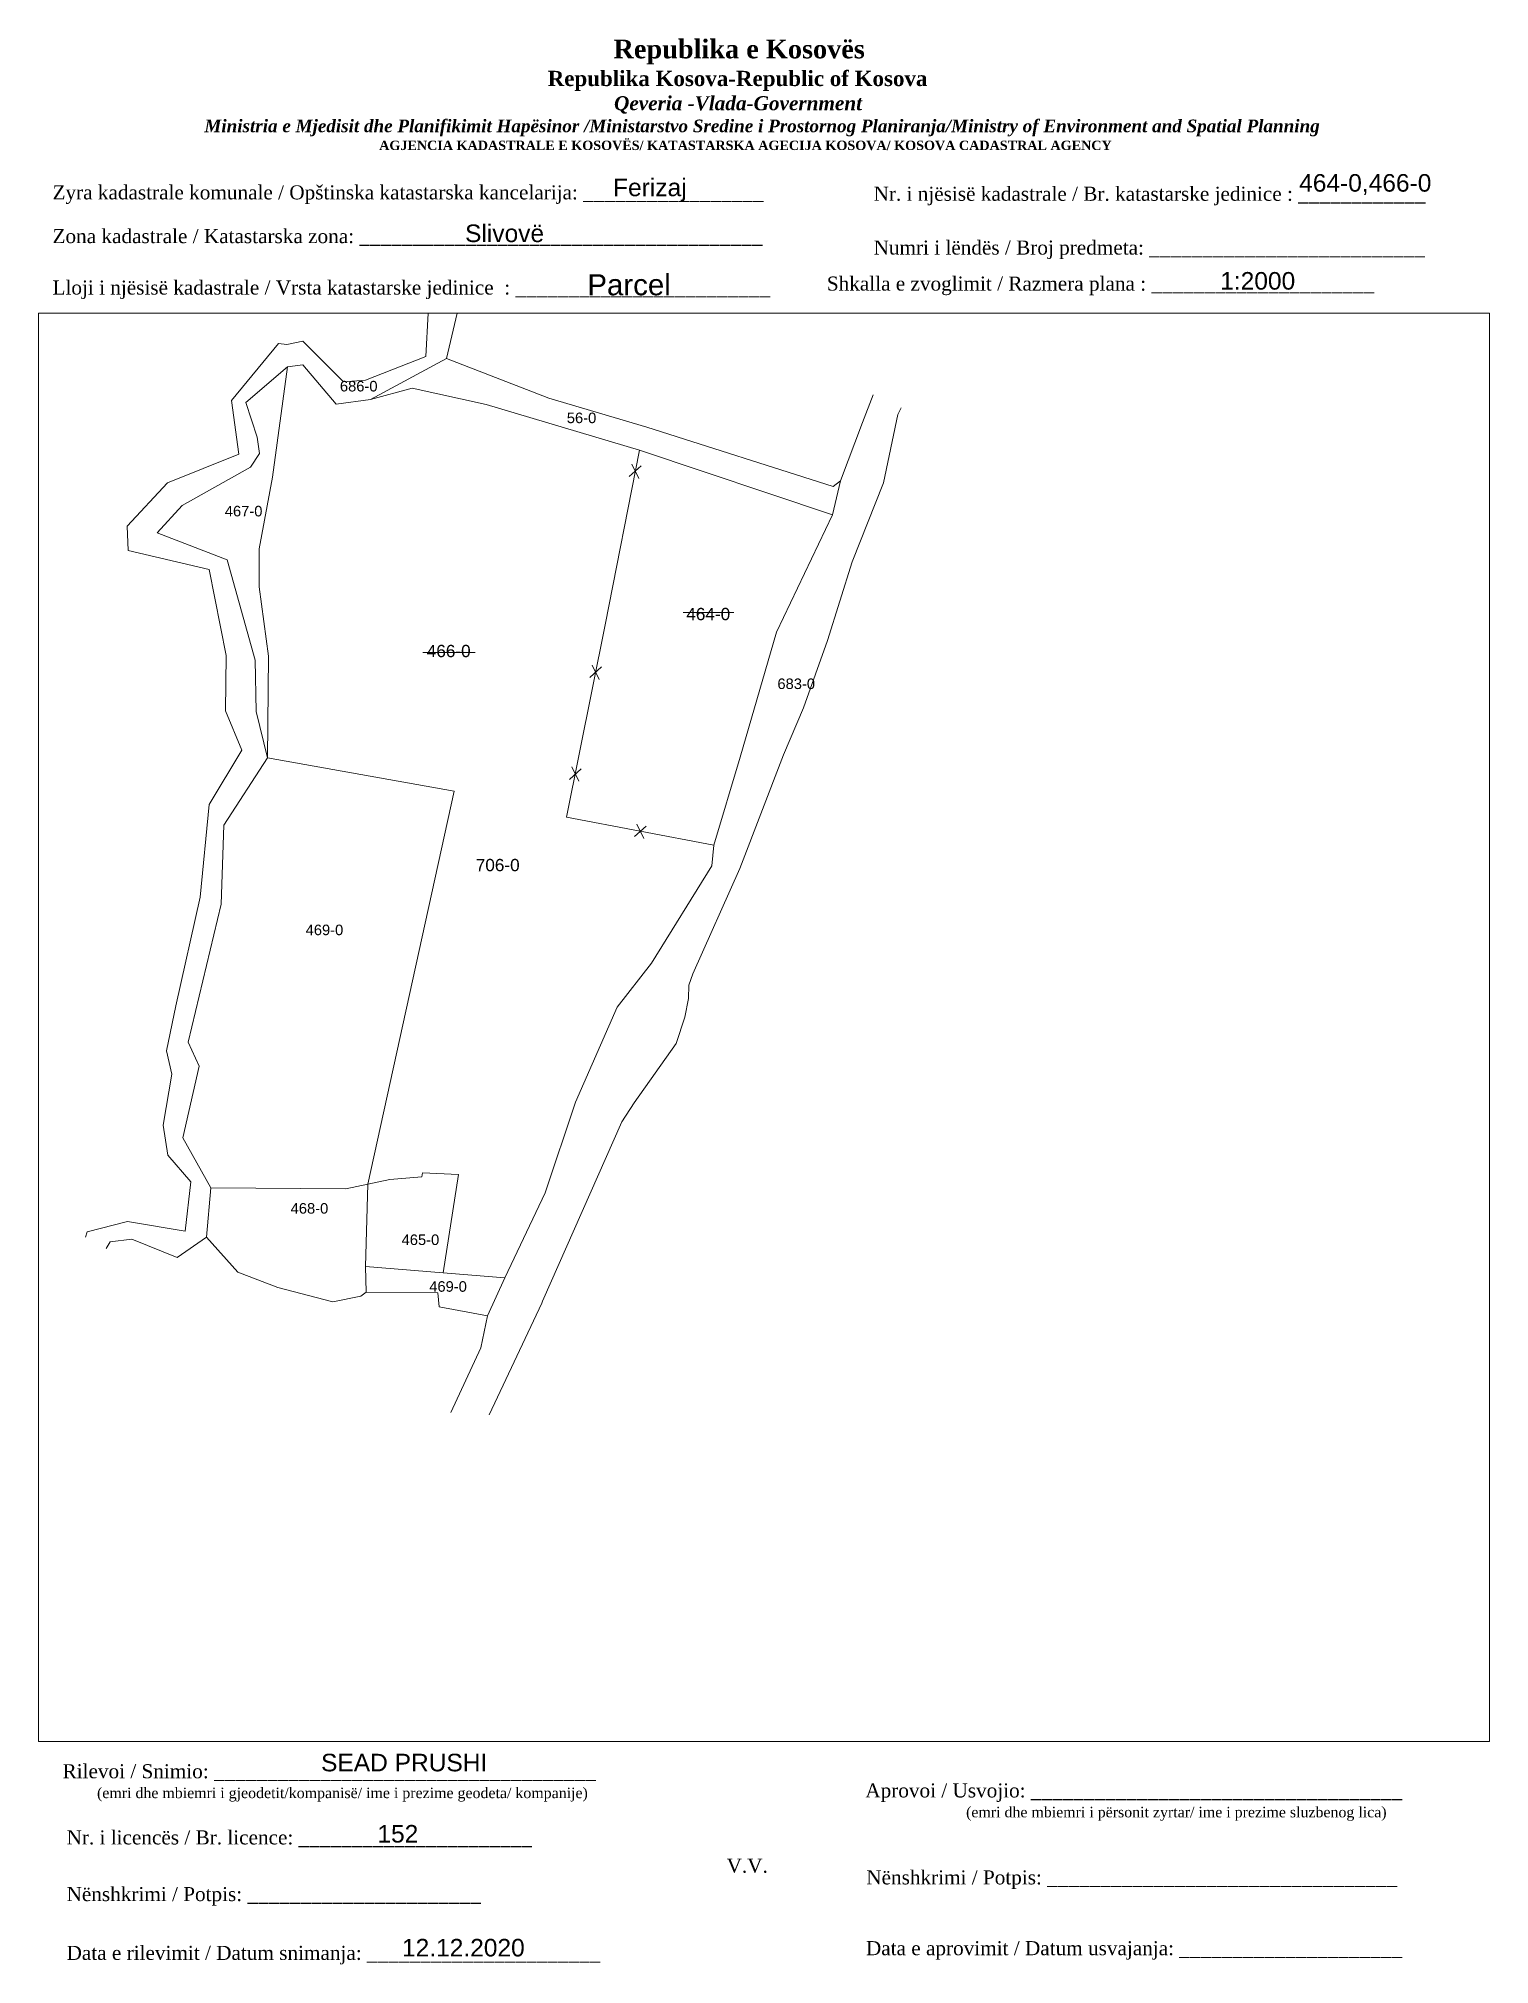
# Paper-space layout 'Manuali' of a CAD drawing. Header units: metres, sheet in millimetres. Extents: x 1 to 208, y 2 to 276.
# The model-space entities are those that its viewports show. They can reach past a viewport. Long polylines and large blocks are cut down to what shows.
import ezdxf

# ---------------------------------------------------------------- set-up
doc = ezdxf.new("R2010")
doc.units = ezdxf.units.M
doc.layers.get('0').update_dxf_attribs({"lineweight": 0})
for name, color, linetype, lineweight in [('Korniza e jashtme', 7, 'Continuous', 0), ('Nr-Baz', 7, 'Continuous', 0), ('Nr-Kojshi', 251, 'Continuous', 0), ('Nr-Ri', 1, 'Continuous', 0), ('Parc-Baz', 7, 'Continuous', 0), ('Parc-Kojshi', 251, 'Continuous', 0), ('Parc-Re', 1, 'Continuous', 0)]:
    doc.layers.add(name, color=color, linetype=linetype, lineweight=lineweight)
doc.styles.get("Standard").update_dxf_attribs({"font": 'arial.ttf'})

msp = doc.modelspace()

# ---------------------------------------------------------------- linework, layer by layer
at = {"layer": 'Parc-Baz', "flags": 128}
for points in [[(7508244.61, 4696836.33), (7508256.46, 4696839.5), (7508277.53, 4696834.89), (7508321.19, 4696821.9), (7508311.45, 4696772.12), (7508300.46, 4696717.32), (7508342.42, 4696709.34), (7508341.83, 4696703.51), (7508324.65, 4696675.79), (7508314.9, 4696663.25), (7508302.95, 4696636.18), (7508294.36, 4696610.33), (7508282.82, 4696586.17), (7508265.29, 4696587.62), (7508269.7, 4696615.56), (7508259.39, 4696616.03), (7508259.21, 4696614.9), (7508250.13, 4696614.15), (7508243.88, 4696612.83), (7508268.4, 4696724.72), (7508215.24, 4696734.24), (7508215.57, 4696763.22), (7508212.93, 4696782.93), (7508212.93, 4696793.81), (7508216.72, 4696814.18), (7508220.98, 4696845.63), (7508225.34, 4696846.14), (7508234.81, 4696834.99), (7508244.61, 4696836.33)], [(7508321.19, 4696821.9), (7508376.18, 4696803.42), (7508360.2, 4696770.03), (7508349.88, 4696734.42), (7508342.42, 4696709.34), (7508300.46, 4696717.32), (7508311.45, 4696772.12), (7508321.19, 4696821.9)]]:
    msp.add_lwpolyline(points, dxfattribs=at)
at = {"layer": 'Parc-Kojshi'}
for points in [[(7508163.39, 4696597.78), (7508163.86, 4696599.27), (7508175.39, 4696602.22), (7508191.8, 4696599.41), (7508193.45, 4696613.55), (7508186.88, 4696621.1), (7508185.55, 4696629.67), (7508188.01, 4696644.15), (7508186.53, 4696650.81), (7508189.16, 4696663.67), (7508196.06, 4696694.61), (7508198.69, 4696720.98), (7508207.91, 4696736.4), (7508203.3, 4696747.6), (7508203.46, 4696763.37), (7508198.68, 4696787.91), (7508175.56, 4696793.34), (7508175.33, 4696800.26), (7508186.77, 4696812.54), (7508207.1, 4696820.72), (7508205.02, 4696836.06), (7508218.43, 4696852.23), (7508220.74, 4696851.99), (7508225.37, 4696852.92), (7508236.95, 4696841.34), (7508243.19, 4696841.8), (7508260.32, 4696848.51), (7508261.02, 4696861.71), (7508259.05, 4696888.99)], [(7508267.59, 4696888.73), (7508269.28, 4696861), (7508266.24, 4696847.98), (7508244.61, 4696836.33), (7508234.81, 4696834.99), (7508225.34, 4696846.14), (7508220.98, 4696845.63), (7508209.07, 4696835.43), (7508212.36, 4696825.58), (7508213.02, 4696820.96), (7508210.38, 4696817.01), (7508190.95, 4696806.13), (7508183.79, 4696798.33), (7508203.81, 4696790.66), (7508211.71, 4696762.05), (7508212.04, 4696747.42), (7508215.24, 4696734.24), (7508202.82, 4696715.11), (7508202.05, 4696692.56), (7508192.66, 4696653.31), (7508195.79, 4696646.42), (7508191.17, 4696626.02), (7508199.08, 4696611.84), (7508197.86, 4696597.73), (7508189.5, 4696591.97), (7508176.66, 4696597.2), (7508170.49, 4696596.43), (7508169.26, 4696594.5)], [(7508267.45, 4696547.8), (7508275.99, 4696566.19), (7508277.95, 4696575.34), (7508282.82, 4696586.17), (7508294.36, 4696610.33), (7508302.95, 4696636.18), (7508314.9, 4696663.25), (7508324.65, 4696675.79), (7508341.83, 4696703.51), (7508342.42, 4696709.34), (7508349.88, 4696734.42), (7508360.2, 4696770.03), (7508376.18, 4696803.42), (7508378.46, 4696813.19), (7508384.73, 4696829.77), (7508387.74, 4696837.61)], [(7508395.76, 4696833.98), (7508394.83, 4696832.07), (7508390.71, 4696812.62), (7508381.78, 4696790.12), (7508374.73, 4696767.66), (7508367.93, 4696748.46), (7508362.26, 4696735.12), (7508349.76, 4696702.72), (7508336.45, 4696672.75), (7508335.31, 4696669.54), (7508335.17, 4696665.71), (7508334.13, 4696660.42), (7508331.65, 4696652.9), (7508319.66, 4696636.02), (7508316.18, 4696630.61), (7508293.61, 4696579.49), (7508293.39, 4696578.99), (7508278.42, 4696547.19)], [(7508265.29, 4696587.62), (7508243.18, 4696589.37), (7508243.88, 4696612.83), (7508250.13, 4696614.15), (7508259.21, 4696614.9), (7508259.39, 4696616.03), (7508269.7, 4696615.56), (7508265.29, 4696587.62)]]:
    msp.add_lwpolyline(points, dxfattribs=at)
for points in [[(7508266.24, 4696847.98), (7508295.35, 4696836.73), (7508323.27, 4696828.46), (7508376.38, 4696811.51), (7508378.46, 4696813.19), (7508376.18, 4696803.42), (7508321.19, 4696821.9), (7508277.53, 4696834.89), (7508256.46, 4696839.5), (7508244.61, 4696836.33), (7508266.24, 4696847.98)], [(7508215.24, 4696734.24), (7508268.4, 4696724.72), (7508243.88, 4696612.83), (7508237.62, 4696611.52), (7508199.08, 4696611.84), (7508191.17, 4696626.02), (7508195.79, 4696646.42), (7508192.66, 4696653.31), (7508202.05, 4696692.56), (7508202.82, 4696715.11), (7508215.24, 4696734.24)], [(7508265.29, 4696587.62), (7508243.18, 4696589.37), (7508243.88, 4696612.83), (7508250.13, 4696614.15), (7508259.21, 4696614.9), (7508259.39, 4696616.03), (7508269.7, 4696615.56), (7508265.29, 4696587.62)], [(7508241.88, 4696580.92), (7508233.83, 4696579.36), (7508218.18, 4696583.38), (7508206.78, 4696587.73), (7508197.86, 4696597.73), (7508199.08, 4696611.84), (7508237.62, 4696611.52), (7508243.88, 4696612.83), (7508243.18, 4696589.37), (7508243.37, 4696582.11), (7508241.88, 4696580.92)], [(7508282.82, 4696586.17), (7508277.95, 4696575.34), (7508264.14, 4696577.91), (7508263.82, 4696581.89), (7508243.37, 4696582.11), (7508243.18, 4696589.37), (7508265.29, 4696587.62), (7508282.82, 4696586.17)]]:
    msp.add_lwpolyline(points, close=True, dxfattribs=at)
at = {"layer": 'Parc-Re', "flags": 128}
msp.add_lwpolyline([(7508321.19, 4696821.9), (7508376.18, 4696803.42), (7508360.2, 4696770.03), (7508349.88, 4696734.42), (7508342.42, 4696709.34), (7508341.83, 4696703.51), (7508324.65, 4696675.79), (7508314.9, 4696663.25), (7508302.95, 4696636.18), (7508294.36, 4696610.33), (7508282.82, 4696586.17), (7508265.29, 4696587.62), (7508269.7, 4696615.56), (7508259.39, 4696616.03), (7508259.21, 4696614.9), (7508250.13, 4696614.15), (7508243.88, 4696612.83), (7508268.4, 4696724.72), (7508215.24, 4696734.24), (7508215.57, 4696763.22), (7508212.93, 4696782.93), (7508212.93, 4696793.81), (7508216.72, 4696814.18), (7508220.98, 4696845.63), (7508225.34, 4696846.14), (7508234.81, 4696834.99), (7508244.61, 4696836.33), (7508256.46, 4696839.5), (7508277.53, 4696834.89)], close=True, dxfattribs=at)
for points in [[(7508321, 4696813.84), (7508319.02, 4696817.92)], [(7508318.32, 4696814.36), (7508321.7, 4696817.39)], [(7508333.63, 4696775.62), (7508348.13, 4696775.62)], [(7508259.49, 4696764.27), (7508274.43, 4696764.27)], [(7508307.06, 4696757.12), (7508310.43, 4696760.15)], [(7508309.74, 4696756.59), (7508307.75, 4696760.67)], [(7508301.24, 4696728.11), (7508304.61, 4696731.14)], [(7508303.92, 4696727.58), (7508301.93, 4696731.66)], [(7508319.75, 4696711.81), (7508323.13, 4696714.84)], [(7508322.43, 4696711.29), (7508320.45, 4696715.37)]]:
    msp.add_lwpolyline(points, dxfattribs=at)

# ---------------------------------------------------------------- texts
at = {"layer": 'Nr-Baz'}
for s, p in [('464-0', (7508334.55, 4696773.46)), ('466-0', (7508260.62, 4696762.93))]:
    msp.add_text(s, height=3.5, dxfattribs=at).set_placement(p)
at = {"layer": 'Nr-Kojshi'}
for s, p in [('686-0', (7508235.89, 4696838.6)), ('56-0', (7508300.52, 4696829.57)), ('467-0', (7508203.1, 4696803.02)), ('683-0', (7508360.5, 4696753.85)), ('469-0', (7508226.12, 4696683.75)), ('468-0', (7508221.85, 4696604.45)), ('465-0', (7508253.46, 4696595.51)), ('469-0', (7508261.33, 4696582.2))]:
    msp.add_text(s, height=3, dxfattribs=at).set_placement(p)
at = {"layer": 'Nr-Ri'}
msp.add_text('706-0', height=3.5, dxfattribs=at).set_placement((7508274.58, 4696701.97))

psp = doc.layouts.new('Manuali')

# ---------------------------------------------------------------- texts
for s, p in [('464-0,466-0', (180.52, 254.24)), ('Slivovë', (61.73, 247.06)), ('1:2000', (169.28, 240.29)), ('12.12.2020', (52.75, 2.94))]:
    psp.add_text(s, height=2.5).set_placement(p)
for s, insert, char_height, width, attachment_point in [('\\pi77.297;{\\fBook Antiqua|b1|i0|c0|p18;\\H1.333x;Republika e Kosovës\\fTimes New Roman|b1|i0|c0|p18;\\P\\pi67.927;\\fBook Antiqua|b1|i0|c0|p18;\\H0.8125x;Republika Kosova-Republic of Kosova\\fTimes New Roman|b1|i0|c0|p18;\\P\\pi77.378;\\fBook Antiqua|b1|i1|c0|p18;\\H0.9233x;Qeveria -Vlada-Government \\P\\pi13.032,l6,t23.033;\\fTimes New Roman|b1|i1|c0|p18;\\H0.9x;Ministria e Mjedisit dhe Planifikimit Hapësinor /Ministarstvo Sredine i Prostornog Planiranja/Ministry of Environment and Spatial Planning\\P\\pi43.931,l0,tz;\\fBook Antiqua|b1|i0|c0|p18;\\H0.7406x;AGJENCIA KADASTRALE E KOSOVËS/ KATASTARSKA AGECIJA KOSOVA/ KOSOVA CADASTRAL AGENCY}', (5.57, 275.89), 2, 191.8237, 1), ('{\\fTimes New Roman|b0|i0|c0|p18;Zyra kadastrale komunale / Opštinska katastarska kancelarija: _________________}', (2.98, 255.14), 2, 100.6873, 1), ('Ferizaj', (88.05, 254.47), 2.5, 9.9735, 5), ('{\\fTimes New Roman|b0|i0|c0|p18;Nr. i njësisë kadastrale / Br. katastarske jedinice : ____________}', (119.91, 254.94), 2, 79.9484, 1), ('{\\fTimes New Roman|b0|i0|c0|p18;Zona kadastrale / Katastarska zona: ______________________________________}', (2.98, 248.91), 2, 100.6873, 1), ('{\\fTimes New Roman|b0|i0|c0|p18;Numri i lëndës / Broj predmeta: __________________________}', (119.91, 247.28), 2, 79.9484, 1), ('{\\fTimes New Roman|b0|i0|c0|p18;Lloji i njësisë kadastrale / Vrsta katastarske jedinice  : ________________________}', (2.98, 241.59), 2, 100.6873, 1), ('{\\fArial|b0|i0|c0|p34;Parcel}', (85.09, 240.96), 3, 11.2939, 5), ('{\\fTimes New Roman|b0|i0|c0|p18;Shkalla e zvoglimit / Razmera plana : _____________________}', (113.26, 242.15), 2, 79.9484, 1), ('{\\fTimes New Roman|b0|i0|c0|p18;Rilevoi / Snimio: ____________________________________\\P     \\H0.75x;(emri dhe mbiemri i gjeodetit/kompanisë/ ime i prezime geodeta/ kompanije)}', (42.38, 27.65), 2, 74.7958, 5), ('SEAD PRUSHI', (53.06, 30.53), 2.5, 27.1816, 5), ('{\\fTimes New Roman|b0|i0|c0|p18; Aprovoi / Usvojio: ___________________________________\\P                    \\H0.75x;(emri dhe mbiemri i përsonit zyrtar/ ime i prezime sluzbenog lica)}', (117.98, 27.58), 2, 83.344, 1), ('{\\fTimes New Roman|b0|i0|c0|p18;Nr. i licencës / Br. licence: ______________________\\P                                }', (4.98, 20.89), 2, 83.344, 1), ('152', (52.16, 20.39), 2.5, 5.3971, 5), ('{\\fTimes New Roman|b0|i0|c0|p18;V.V.                                 }', (101.92, 15.84), 2, 5.7076, 5), ('{\\fTimes New Roman|b0|i0|c0|p18; Nënshkrimi / Potpis: _________________________________}', (118.12, 15.2), 2, 83.344, 1), ('{\\fTimes New Roman|b0|i0|c0|p18;Nënshkrimi / Potpis: ______________________\\P                                 }', (4.98, 12.82), 2, 83.344, 1), ('{\\fTimes New Roman|b0|i0|c0|p18;Data e rilevimit / Datum snimanja: ______________________\\P                                 }', (4.98, 4.45), 2, 83.344, 1), ('{\\fTimes New Roman|b0|i0|c0|p18; Data e aprovimit / Datum usvajanja: _____________________}', (118.07, 5.12), 2, 83.344, 1)]:
    psp.add_mtext(s, dxfattribs=dict(insert=insert, char_height=char_height, width=width, attachment_point=attachment_point))

# ---------------------------------------------------------------- viewports
at = {"layer": 'Korniza e jashtme', "view_target_point": (370776.43, 310629.57)}
psp.add_viewport(center=(104.31, 135.25), size=(206.65, 203.4046), view_center_point=(7137580.26, 4386027.95), view_height=406.8091, dxfattribs=at)

doc.saveas('drawing.dxf')
